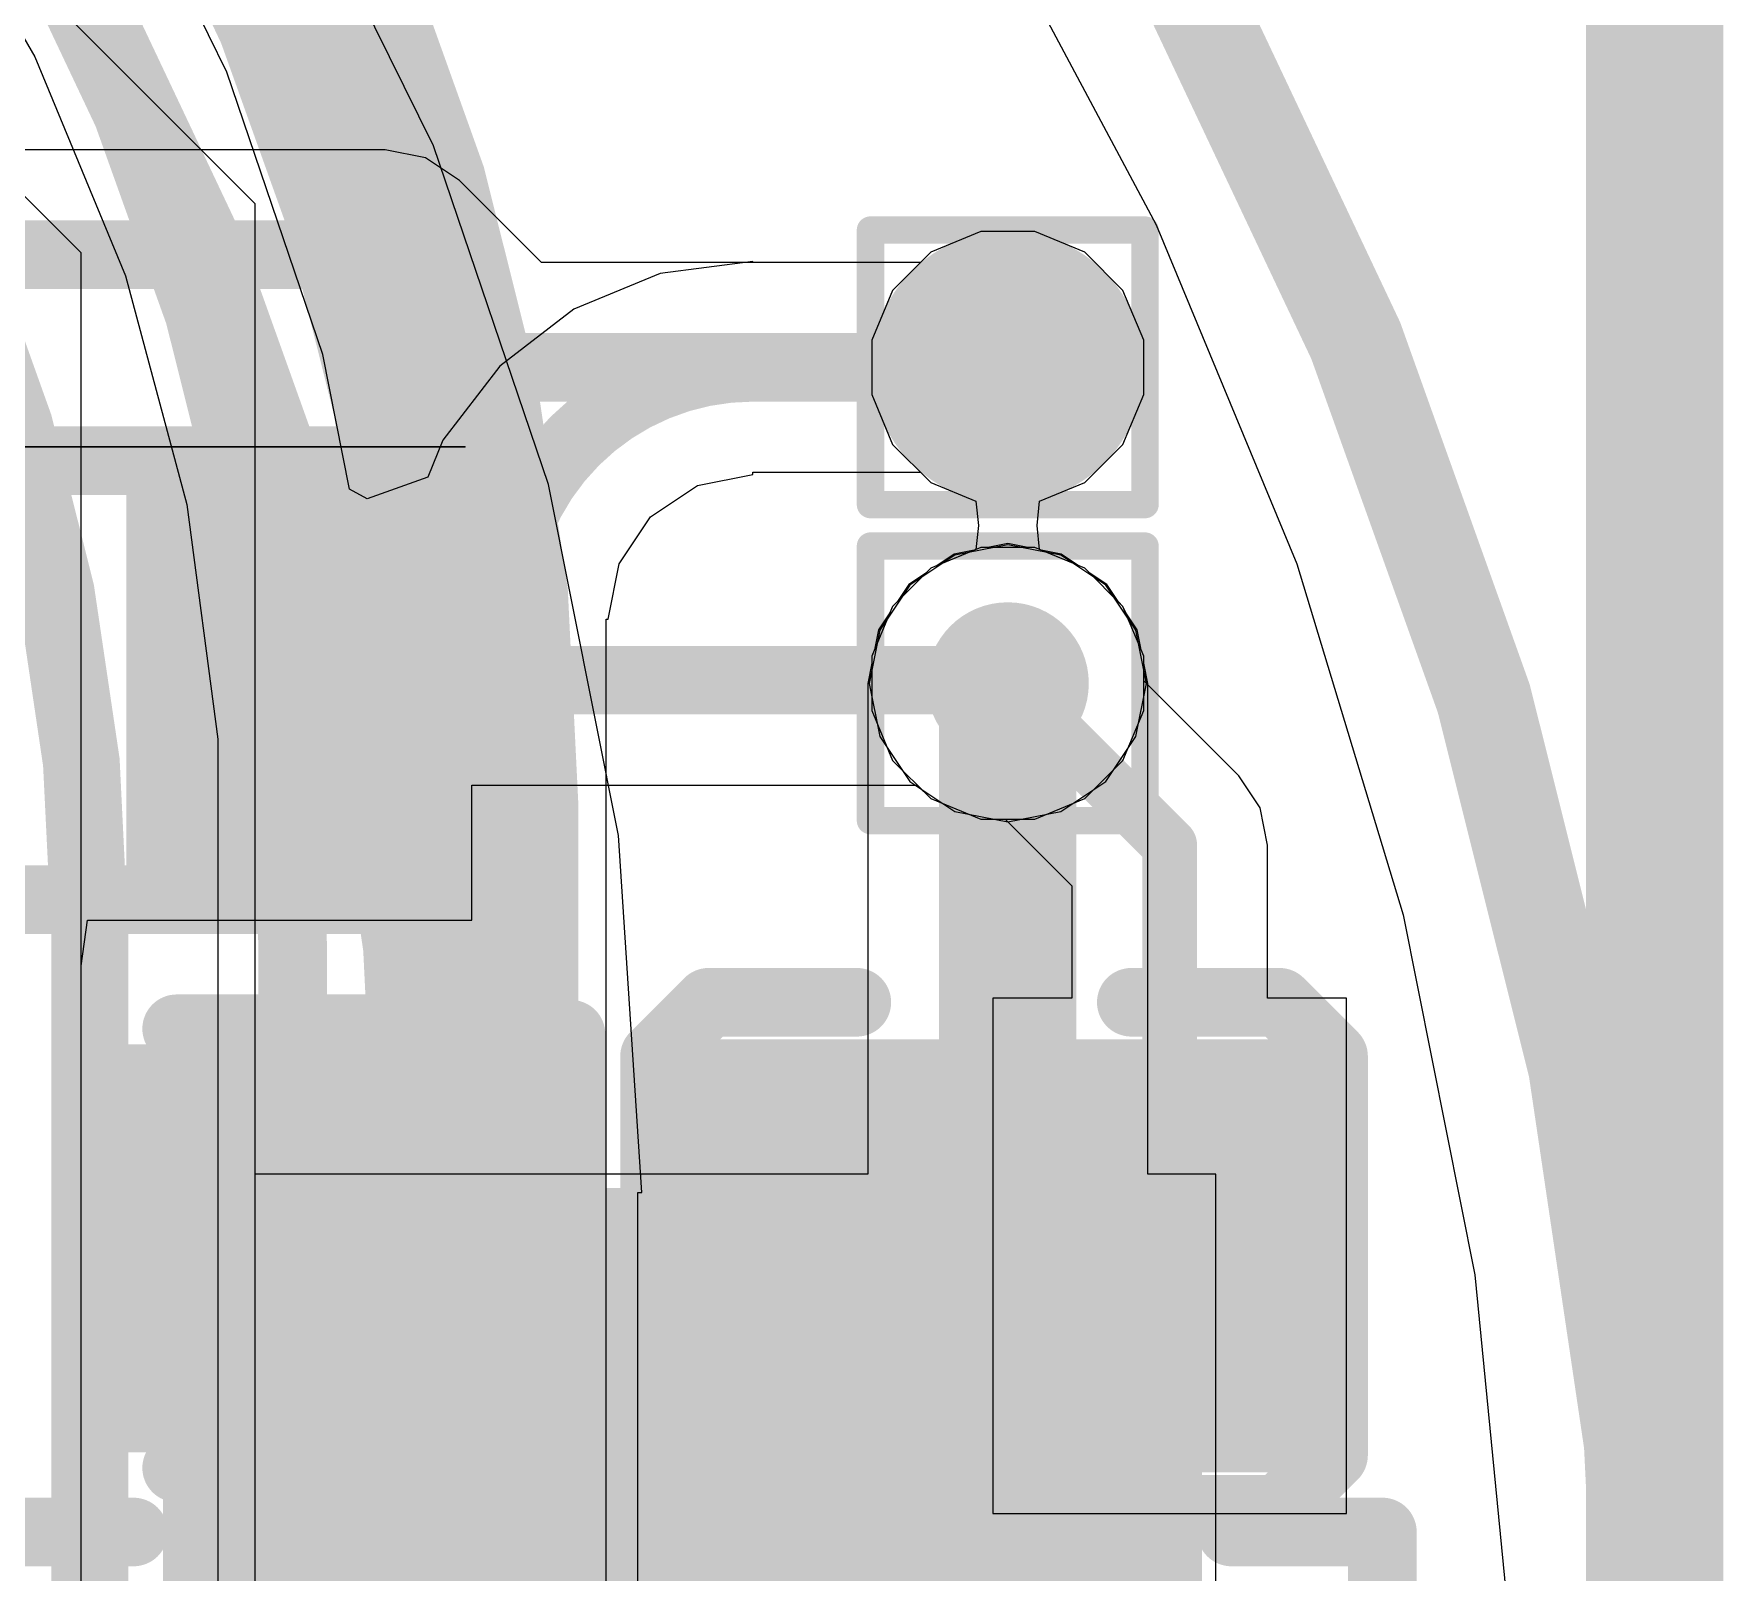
# Model space of a CAD drawing. Header units: inches. Extents: x -6 to 284, y -12 to 154.
# Drawn here: x 79.728 to 82.855, y 13.653 to 16.501 of the extents above; entities that cross this region are included whole.
import ezdxf

# ---------------------------------------------------------------- set-up
doc = ezdxf.new("R2010")
doc.units = ezdxf.units.IN
for name, color, linetype in [('Board Outline', 216, 'Continuous'), ('Bottom Layer', 5, 'Continuous'), ('Bottom Overlay', 54, 'Continuous'), ('Bottom Paste', 16, 'Continuous'), ('Bottom Solder', 6, 'Continuous'), ('Dimensions', 6, 'Continuous'), ('Drill Drawing', 1, 'Continuous'), ('GND-1', 16, 'Continuous'), ('GND-2', 90, 'Continuous'), ('GND-3', 216, 'Continuous'), ('GND-4', 54, 'Continuous'), ('PWR-1', 156, 'Continuous'), ('PWR-2', 130, 'Continuous'), ('Signal L1', 76, 'Continuous'), ('Signal L2', 6, 'Continuous'), ('Top Layer', 1, 'Continuous'), ('Top Overlay', 2, 'Continuous'), ('Top Paste', 8, 'Continuous'), ('Top Solder', 216, 'Continuous'), ('Via Holes', 16, 'Continuous')]:
    doc.layers.add(name, color=color, linetype=linetype)

# ---------------------------------------------------------------- blocks, each defined once
blk = doc.blocks.new('C___0402_B_107')
at = {"layer": 'Bottom Layer'}
for points in [[(-0.24130254, 0.3175), (-0.24130254, -0.3175), (-0.6985025399999999, -0.3175), (-0.6985025399999999, 0.3175)], [(0.6985, 0.3175), (0.6985, -0.3175), (0.2413, -0.3175), (0.2412999999999999, 0.3175)]]:
    blk.add_hatch(color=5, dxfattribs=at).paths.add_polyline_path(points)
at = {"layer": 'Bottom Paste'}
for points in [[(-0.24130254, 0.3175), (-0.24130254, -0.3175), (-0.6985025399999999, -0.3175), (-0.6985025399999999, 0.3175)], [(0.6985, 0.3175), (0.6985, -0.3175), (0.2413, -0.3175), (0.2412999999999999, 0.3175)]]:
    blk.add_hatch(color=16, dxfattribs=at).paths.add_polyline_path(points)
at = {"layer": 'Bottom Solder'}
for points in [[(-0.18130266, 0.37749988), (-0.1813026599999999, -0.37749988), (-0.75850242, -0.37749988), (-0.75850242, 0.37749988)], [(0.7584998799999999, 0.37749988), (0.7584998799999999, -0.37749988), (0.18130012, -0.37749988), (0.18130012, 0.37749988)]]:
    blk.add_hatch(color=6, dxfattribs=at).paths.add_polyline_path(points)
at = {"layer": 'Bottom Overlay'}
for points in [[(-0.27940254, 0.40640254, 0.127, 0.127, 0), (-0.7874, 0.4064, 0.127, 0.127, 0)], [(-0.7874, 0.4064, 0.127, 0.127, 0), (-0.7874, -0.4064, 0.127, 0.127, 0)], [(0.7874, 0.4064, 0.127, 0.127, 0), (0.2794, 0.4064, 0.127, 0.127, 0)], [(0.7874, 0.4064, 0.127, 0.127, 0), (0.7874, -0.4064, 0.127, 0.127, 0)], [(-0.27940254, -0.40640254, 0.127, 0.127, 0), (-0.7874, -0.4064, 0.127, 0.127, 0)], [(0.7874, -0.4064, 0.127, 0.127, 0), (0.2794, -0.4064, 0.127, 0.127, 0)]]:
    blk.add_lwpolyline(points, format="xyseb", dxfattribs=at)
for points in [[(-0.8191499999999999, 0.4064, 0.0635, 0.0635, 1), (-0.7556499999999999, 0.4064, 0.0635, 0.0635, 1)], [(-0.8191499999999999, 0.4064, 0.0635, 0.0635, 1), (-0.7556499999999999, 0.4064, 0.0635, 0.0635, 1)], [(-0.31115254, 0.40640254, 0.0635, 0.0635, 1), (-0.24765254, 0.40640254, 0.0635, 0.0635, 1)], [(0.24765, 0.4064, 0.0635, 0.0635, 1), (0.31115, 0.4064, 0.0635, 0.0635, 1)], [(0.7556499999999999, 0.4064, 0.0635, 0.0635, 1), (0.8191499999999999, 0.4064, 0.0635, 0.0635, 1)], [(0.7556499999999999, 0.4064, 0.0635, 0.0635, 1), (0.8191499999999999, 0.4064, 0.0635, 0.0635, 1)], [(-0.8191499999999999, -0.4064, 0.0635, 0.0635, 1), (-0.7556499999999999, -0.4064, 0.0635, 0.0635, 1)], [(-0.8191499999999999, -0.4064, 0.0635, 0.0635, 1), (-0.7556499999999999, -0.4064, 0.0635, 0.0635, 1)], [(-0.31115254, -0.40640254, 0.0635, 0.0635, 1), (-0.24765254, -0.40640254, 0.0635, 0.0635, 1)], [(0.24765, -0.4064, 0.0635, 0.0635, 1), (0.31115, -0.4064, 0.0635, 0.0635, 1)], [(0.7556499999999999, -0.4064, 0.0635, 0.0635, 1), (0.8191499999999999, -0.4064, 0.0635, 0.0635, 1)], [(0.7556499999999999, -0.4064, 0.0635, 0.0635, 1), (0.8191499999999999, -0.4064, 0.0635, 0.0635, 1)]]:
    blk.add_lwpolyline(points, format="xyseb", close=True, dxfattribs=at)
blk = doc.blocks.new('B3U_1000P_134')
at = {"layer": 'Top Layer'}
blk.add_hatch(color=1, dxfattribs=at).paths.add_polyline_path([(-2.10999959, 0.85999955), (-1.28999869, 0.85999955), (-1.28999869, -0.85999955), (-2.10999959, -0.85999955)])
at = {"layer": 'Top Paste'}
blk.add_hatch(color=8, dxfattribs=at).paths.add_polyline_path([(-2.10999959, 0.85999955), (-1.28999869, 0.85999955), (-1.28999869, -0.85999955), (-2.10999959, -0.85999955)])
at = {"layer": 'Top Solder'}
blk.add_hatch(color=216, dxfattribs=at).paths.add_polyline_path([(-2.21159959, 0.96159955), (-1.18839869, 0.96159955), (-1.18839869, -0.96159955), (-2.21159959, -0.96159955)])
at = {"layer": 'Top Overlay'}
for points in [[(-1.5748, 1.29539746, 0.127, 0.127, 0), (1.5748, 1.2954, 0.127, 0.127, 0)], [(-1.5748, 1.016, 0.127, 0.127, 0), (-1.5748, 1.29539746, 0.127, 0.127, 0)], [(-1.5748, -1.29539746, 0.127, 0.127, 0), (-1.5748, -1.016, 0.127, 0.127, 0)]]:
    blk.add_lwpolyline(points, format="xyseb", dxfattribs=at)
for points in [[(-1.60655, 1.29539746, 0.0635, 0.0635, 1), (-1.54305, 1.29539746, 0.0635, 0.0635, 1)], [(-1.60655, 1.29539746, 0.0635, 0.0635, 1), (-1.54305, 1.29539746, 0.0635, 0.0635, 1)], [(-1.60655, 1.016, 0.0635, 0.0635, 1), (-1.54305, 1.016, 0.0635, 0.0635, 1)], [(-1.60655, -1.016, 0.0635, 0.0635, 1), (-1.54305, -1.016, 0.0635, 0.0635, 1)]]:
    blk.add_lwpolyline(points, format="xyseb", close=True, dxfattribs=at)
blk = doc.blocks.new('R___0402_B_202')
at = {"layer": 'Bottom Layer'}
for points in [[(-0.2412999999999999, 0.3174999999999999), (-0.2413000000000001, -0.3175), (-0.6985, -0.3174999999999999), (-0.6985, 0.3175)], [(0.6985, 0.3174999999999999), (0.6985, -0.3175), (0.2412999999999999, -0.3174999999999999), (0.2413000000000001, 0.3175)]]:
    blk.add_hatch(color=5, dxfattribs=at).paths.add_polyline_path(points)
at = {"layer": 'Bottom Paste'}
for points in [[(-0.2412999999999999, 0.3174999999999999), (-0.2413000000000001, -0.3175), (-0.6985, -0.3174999999999999), (-0.6985, 0.3175)], [(0.6985, 0.3174999999999999), (0.6985, -0.3175), (0.2412999999999999, -0.3174999999999999), (0.2413000000000001, 0.3175)]]:
    blk.add_hatch(color=16, dxfattribs=at).paths.add_polyline_path(points)
at = {"layer": 'Bottom Solder'}
for points in [[(-0.1862988399999999, 0.3725011599999999), (-0.18629884, -0.3725011600000001), (-0.75350116, -0.3725011599999999), (-0.75350116, 0.3725011600000001)], [(0.75350116, 0.3725011599999999), (0.75350116, -0.3725011600000001), (0.1862988399999999, -0.3725011599999999), (0.18629884, 0.3725011600000001)]]:
    blk.add_hatch(color=6, dxfattribs=at).paths.add_polyline_path(points)
at = {"layer": 'Bottom Overlay'}
for points in [[(-0.78740254, -0.40640254, 0.127, 0.127, 0), (-0.7874, 0.4064, 0.127, 0.127, 0)], [(-0.7874, 0.4064, 0.127, 0.127, 0), (0.7874, 0.4064, 0.127, 0.127, 0)], [(0.7874, -0.40639492, 0.127, 0.127, 0), (0.7874, 0.4064, 0.127, 0.127, 0)], [(-0.8128, 0.4318, 0.0032258, 0.0032258, 0), (0.8128, 0.4318, 0.0032258, 0.0032258, 0)], [(-0.78740254, -0.40640254, 0.127, 0.127, 0), (0.7874, -0.40639492, 0.127, 0.127, 0)]]:
    blk.add_lwpolyline(points, format="xyseb", dxfattribs=at)
for points in [[(-0.8191499999999999, 0.4064, 0.0635, 0.0635, 1), (-0.7556499999999999, 0.4064, 0.0635, 0.0635, 1)], [(-0.8191499999999999, 0.4064, 0.0635, 0.0635, 1), (-0.7556499999999999, 0.4064, 0.0635, 0.0635, 1)], [(0.7556499999999999, 0.4064, 0.0635, 0.0635, 1), (0.8191499999999999, 0.4064, 0.0635, 0.0635, 1)], [(0.7556499999999999, 0.4064, 0.0635, 0.0635, 1), (0.8191499999999999, 0.4064, 0.0635, 0.0635, 1)], [(-0.81360518, 0.4318, 0.0016129, 0.0016129, 1), (-0.8119948199999999, 0.4318, 0.0016129, 0.0016129, 1)], [(0.8119948199999999, 0.4318, 0.0016129, 0.0016129, 1), (0.81360518, 0.4318, 0.0016129, 0.0016129, 1)], [(-0.8191525399999998, -0.40640254, 0.0635, 0.0635, 1), (-0.75565254, -0.40640254, 0.0635, 0.0635, 1)], [(-0.8191525399999998, -0.40640254, 0.0635, 0.0635, 1), (-0.75565254, -0.40640254, 0.0635, 0.0635, 1)], [(0.7556499999999999, -0.40639492, 0.0635, 0.0635, 1), (0.8191499999999999, -0.40639492, 0.0635, 0.0635, 1)], [(0.7556499999999999, -0.40639492, 0.0635, 0.0635, 1), (0.8191499999999999, -0.40639492, 0.0635, 0.0635, 1)]]:
    blk.add_lwpolyline(points, format="xyseb", close=True, dxfattribs=at)
blk = doc.blocks.new('DFN1006_2L__B__D____________B_260')
at = {"layer": 'Bottom Layer'}
for points in [[(-0.5249951399999999, 0.3499993), (-0.12499594, 0.3499993), (-0.12499594, -0.3499993), (-0.5249951399999999, -0.3499993)], [(0.1249934, 0.3499993), (0.5249925999999999, 0.3499993), (0.5249925999999999, -0.3499993), (0.1249934, -0.3499993)]]:
    blk.add_hatch(color=5, dxfattribs=at).paths.add_polyline_path(points)
at = {"layer": 'Bottom Paste'}
for points in [[(-0.5249951399999999, 0.3499993), (-0.12499594, 0.3499993), (-0.12499594, -0.3499993), (-0.5249951399999999, -0.3499993)], [(0.1249934, 0.3499993), (0.5249925999999999, 0.3499993), (0.5249925999999999, -0.3499993), (0.1249934, -0.3499993)]]:
    blk.add_hatch(color=16, dxfattribs=at).paths.add_polyline_path(points)
at = {"layer": 'Bottom Solder'}
for points in [[(-0.57579514, 0.4007992999999999), (-0.07419593999999999, 0.4007992999999999), (-0.07419593999999999, -0.4007992999999999), (-0.57579514, -0.4007992999999999)], [(0.07419339999999999, 0.4007992999999999), (0.5757926, 0.4007992999999999), (0.5757926, -0.4007992999999999), (0.07419339999999999, -0.4007992999999999)]]:
    blk.add_hatch(color=6, dxfattribs=at).paths.add_polyline_path(points)
at = {"layer": 'Bottom Overlay'}
for points in [[(-0.6283451999999999, 0.3691382, 0.127, 0.127, 0), (-0.52831746, 0.4691634, 0.127, 0.127, 0)], [(-0.52831746, 0.4691634, 0.127, 0.127, 0), (-0.25399746, 0.4691634, 0.127, 0.127, 0)], [(0.25399746, 0.4691634, 0.127, 0.127, 0), (0.5283225399999999, 0.4691634, 0.127, 0.127, 0)], [(0.5283225399999999, 0.4691634, 0.127, 0.127, 0), (0.6283477399999999, 0.3691382, 0.127, 0.127, 0)], [(-0.78295246, -0.35003486, 0.127, 0.127, 0), (-0.78295246, 0.4099813999999999, 0.127, 0.127, 0)], [(-0.6283502799999999, -0.3691382, 0.127, 0.127, 0), (-0.6283451999999999, 0.3691382, 0.127, 0.127, 0)], [(0.6283426599999999, -0.3691382, 0.127, 0.127, 0), (0.6283477399999999, 0.3691382, 0.127, 0.127, 0)], [(-0.6283502799999999, -0.3691382, 0.127, 0.127, 0), (-0.5283225399999999, -0.46916086, 0.127, 0.127, 0)], [(0.5283225399999999, -0.4691634, 0.127, 0.127, 0), (0.6283426599999999, -0.3691382, 0.127, 0.127, 0)], [(-0.5283225399999999, -0.46916086, 0.127, 0.127, 0), (-0.49835054, -0.46916086, 0.127, 0.127, 0)], [(-0.49835054, -0.46916086, 0.127, 0.127, 0), (-0.25399746, -0.4691634, 0.127, 0.127, 0)], [(0.25399746, -0.46916086, 0.127, 0.127, 0), (0.49835054, -0.4691634, 0.127, 0.127, 0)], [(0.49835054, -0.4691634, 0.127, 0.127, 0), (0.5283225399999999, -0.4691634, 0.127, 0.127, 0)]]:
    blk.add_lwpolyline(points, format="xyseb", dxfattribs=at)
for points in [[(-0.56006746, 0.4691634, 0.0635, 0.0635, 1), (-0.49656746, 0.4691634, 0.0635, 0.0635, 1)], [(-0.56006746, 0.4691634, 0.0635, 0.0635, 1), (-0.49656746, 0.4691634, 0.0635, 0.0635, 1)], [(-0.28574746, 0.4691634, 0.0635, 0.0635, 1), (-0.22224746, 0.4691634, 0.0635, 0.0635, 1)], [(0.22224746, 0.4691634, 0.0635, 0.0635, 1), (0.28574746, 0.4691634, 0.0635, 0.0635, 1)], [(0.49657254, 0.4691634, 0.0635, 0.0635, 1), (0.56007254, 0.4691634, 0.0635, 0.0635, 1)], [(0.49657254, 0.4691634, 0.0635, 0.0635, 1), (0.56007254, 0.4691634, 0.0635, 0.0635, 1)], [(-0.81470246, 0.4099813999999999, 0.0635, 0.0635, 1), (-0.75120246, 0.4099813999999999, 0.0635, 0.0635, 1)], [(-0.6600952, 0.3691382, 0.0635, 0.0635, 1), (-0.5965951999999999, 0.3691382, 0.0635, 0.0635, 1)], [(-0.6600952, 0.3691382, 0.0635, 0.0635, 1), (-0.5965951999999999, 0.3691382, 0.0635, 0.0635, 1)], [(0.59659774, 0.3691382, 0.0635, 0.0635, 1), (0.66009774, 0.3691382, 0.0635, 0.0635, 1)], [(0.59659774, 0.3691382, 0.0635, 0.0635, 1), (0.66009774, 0.3691382, 0.0635, 0.0635, 1)], [(-0.81470246, -0.35003486, 0.0635, 0.0635, 1), (-0.75120246, -0.35003486, 0.0635, 0.0635, 1)], [(-0.66010028, -0.3691382, 0.0635, 0.0635, 1), (-0.59660028, -0.3691382, 0.0635, 0.0635, 1)], [(-0.66010028, -0.3691382, 0.0635, 0.0635, 1), (-0.59660028, -0.3691382, 0.0635, 0.0635, 1)], [(0.59659266, -0.3691382, 0.0635, 0.0635, 1), (0.66009266, -0.3691382, 0.0635, 0.0635, 1)], [(0.59659266, -0.3691382, 0.0635, 0.0635, 1), (0.66009266, -0.3691382, 0.0635, 0.0635, 1)], [(-0.56007254, -0.46916086, 0.0635, 0.0635, 1), (-0.49657254, -0.46916086, 0.0635, 0.0635, 1)], [(-0.56007254, -0.46916086, 0.0635, 0.0635, 1), (-0.49657254, -0.46916086, 0.0635, 0.0635, 1)], [(-0.53010054, -0.46916086, 0.0635, 0.0635, 1), (-0.46660054, -0.46916086, 0.0635, 0.0635, 1)], [(-0.53010054, -0.46916086, 0.0635, 0.0635, 1), (-0.46660054, -0.46916086, 0.0635, 0.0635, 1)], [(-0.28574746, -0.4691634, 0.0635, 0.0635, 1), (-0.22224746, -0.4691634, 0.0635, 0.0635, 1)], [(0.22224746, -0.46916086, 0.0635, 0.0635, 1), (0.28574746, -0.46916086, 0.0635, 0.0635, 1)], [(0.46660054, -0.4691634, 0.0635, 0.0635, 1), (0.53010054, -0.4691634, 0.0635, 0.0635, 1)], [(0.46660054, -0.4691634, 0.0635, 0.0635, 1), (0.53010054, -0.4691634, 0.0635, 0.0635, 1)], [(0.49657254, -0.4691634, 0.0635, 0.0635, 1), (0.56007254, -0.4691634, 0.0635, 0.0635, 1)], [(0.49657254, -0.4691634, 0.0635, 0.0635, 1), (0.56007254, -0.4691634, 0.0635, 0.0635, 1)]]:
    blk.add_lwpolyline(points, format="xyseb", close=True, dxfattribs=at)

msp = doc.modelspace()

# ---------------------------------------------------------------- hatches: boundary and pattern name
at = {"layer": 'Bottom Layer'}
h = msp.add_hatch(color=5, dxfattribs=at)
edge = h.paths.add_edge_path()
edge.add_arc((81.53070054, 15.88319404), 0.1499997, 0, 360)
h = msp.add_hatch(color=5, dxfattribs=at)
edge = h.paths.add_edge_path()
edge.add_arc((81.53070054, 15.2983311), 0.1499997, 0, 360)
at = {"layer": 'Bottom Solder'}
h = msp.add_hatch(color=6, dxfattribs=at)
edge = h.paths.add_edge_path()
edge.add_arc((81.53070054, 15.88319404), 0.2515997, 0, 360)
at = {"layer": 'GND-1'}
h = msp.add_hatch(color=16, dxfattribs=at)
edge = h.paths.add_edge_path()
edge.add_arc((81.53070054, 15.2983311), 0.1499997, 0, 360)
at = {"layer": 'GND-2'}
h = msp.add_hatch(color=90, dxfattribs=at)
edge = h.paths.add_edge_path()
edge.add_arc((81.53070054, 15.2983311), 0.1499997, 0, 360)
at = {"layer": 'GND-3'}
h = msp.add_hatch(color=216, dxfattribs=at)
edge = h.paths.add_edge_path()
edge.add_arc((81.53070054, 15.2983311), 0.1499997, 0, 360)
at = {"layer": 'GND-4'}
h = msp.add_hatch(color=54, dxfattribs=at)
edge = h.paths.add_edge_path()
edge.add_arc((81.53070054, 15.88319404), 0.1499997, 0, 360)
h = msp.add_hatch(color=54, dxfattribs=at)
edge = h.paths.add_edge_path()
edge.add_arc((81.53070054, 15.2983311), 0.1499997, 0, 360)
at = {"layer": 'PWR-1'}
h = msp.add_hatch(color=156, dxfattribs=at)
edge = h.paths.add_edge_path()
edge.add_arc((81.53070054, 15.2983311), 0.1499997, 0, 360)
at = {"layer": 'PWR-2'}
h = msp.add_hatch(color=130, dxfattribs=at)
edge = h.paths.add_edge_path()
edge.add_arc((81.53070054, 15.2983311), 0.1499997, 0, 360)
at = {"layer": 'Signal L1'}
h = msp.add_hatch(color=76, dxfattribs=at)
edge = h.paths.add_edge_path()
edge.add_arc((81.53070054, 15.2983311), 0.1499997, 0, 360)
at = {"layer": 'Signal L2'}
h = msp.add_hatch(color=6, dxfattribs=at)
edge = h.paths.add_edge_path()
edge.add_arc((81.53070054, 15.88319404), 0.1499997, 0, 360)
h = msp.add_hatch(color=6, dxfattribs=at)
edge = h.paths.add_edge_path()
edge.add_arc((81.53070054, 15.2983311), 0.1499997, 0, 360)
at = {"layer": 'Top Layer'}
h = msp.add_hatch(color=1, dxfattribs=at)
edge = h.paths.add_edge_path()
edge.add_arc((81.53070054, 15.2983311), 0.1499997, 0, 360)
at = {"layer": 'Via Holes'}
h = msp.add_hatch(color=7, dxfattribs=at)
edge = h.paths.add_edge_path()
edge.add_arc((81.53070054, 15.88319404), 0.07499858, 0, 360)
h = msp.add_hatch(color=7, dxfattribs=at)
edge = h.paths.add_edge_path()
edge.add_arc((81.53070054, 15.2983311), 0.07499858, 0, 360)

# ---------------------------------------------------------------- linework, layer by layer
at = {"layer": 'Board Outline'}
msp.add_lwpolyline([(75.55088776, 20.35987292, 0.1778, 0.1778, -0.4142135158828696), (82.72026128, 13.18848264, 0.1778, 0.1778, 0)], format="xyseb", dxfattribs=at)
at = {"layer": 'Bottom Layer'}
for p, q in [((79.81581446, 16.09494622), (78.05616088, 17.8545998)), ((81.48564348, 16.74612348), (81.80567839999999, 16.1471864)), ((80.3787318, 16.28584754), (79.62491314, 16.28584754)), ((80.45306235999999, 16.2710622), (80.3787318, 16.28584754)), ((80.51607468, 16.22895916), (80.45306235999999, 16.2710622)), ((80.66760854, 16.0774253), (80.51607468, 16.22895916)), ((81.48065491999999, 16.13479374), (81.38818113999999, 16.09649054)), ((81.58074615999999, 16.13479374), (81.48065491999999, 16.13479374)), ((81.67321994, 16.09649054), (81.58074615999999, 16.13479374)), ((81.80567839999999, 16.1471864), (82.06545689999999, 15.51977592)), ((79.81581446, -0.5073269), (79.81581446, 16.09494622)), ((81.3691159, 16.0774253), (80.66760854, 16.0774253)), ((81.38818113999999, 16.09649054), (81.3691159, 16.0774253)), ((81.74399704, 16.02571344), (81.67321994, 16.09649054)), ((81.78230024, 15.93323966), (81.74399704, 16.02571344)), ((81.78230024, 15.83314842), (81.78230024, 15.93323966)), ((81.74399704, 15.74067464), (81.78230024, 15.83314842)), ((81.67321994, 15.66989754), (81.74399704, 15.74067464)), ((81.58948376, 15.63521384), (81.67321994, 15.66989754)), ((81.58492953999999, 15.59076384), (81.58948376, 15.63521384)), ((81.58948376, 15.5463113), (81.58492953999999, 15.59076384)), ((81.67321994, 15.5116276), (81.58948376, 15.5463113)), ((81.74399704, 15.4408505), (81.67321994, 15.5116276)), ((82.06545689999999, 15.51977592), (82.26248724, 14.86991438)), ((81.78230024, 15.34837672), (81.74399704, 15.4408505)), ((81.78230024, 15.30310376), (81.78230024, 15.34837672)), ((81.95854829999999, 15.1268557), (81.78230024, 15.30310376)), ((80.53864766, 14.85971374), (80.53864766, 15.10998248)), ((80.53864766, 15.10998248), (81.36323326, 15.10998248)), ((81.36323326, 15.10998248), (81.38818113999999, 15.0850346)), ((81.99784464, 15.068042), (81.95854829999999, 15.1268557)), ((81.38818113999999, 15.0850346), (81.48065491999999, 15.0467314)), ((81.48065491999999, 15.0467314), (81.52592788, 15.0467314)), ((81.52592788, 15.0467314), (81.64907978, 14.9235795)), ((82.01164446, 14.99866952), (81.99784464, 15.068042)), ((82.01164446, 14.71582528), (82.01164446, 14.99866952)), ((81.64907978, 14.9235795), (81.64907978, 14.71582528)), ((79.81581446, 14.77563212), (79.82745019999999, 14.85971374)), ((79.82745019999999, 14.85971374), (80.53864766, 14.85971374)), ((82.26248724, 14.86991438), (82.39487966, 14.2038451)), ((79.81581446, 13.46366878), (79.81581446, 14.77563212)), ((81.64907978, 14.71582528), (81.50336252, 14.71582528)), ((81.50336252, 14.71582528), (81.50336252, 13.76182668)), ((82.15736172, 14.71582528), (82.01164446, 14.71582528)), ((82.15736172, 13.76182668), (82.15736172, 14.71582528)), ((82.39487966, 14.2038451), (82.4613413, 13.52806794)), ((81.50336252, 13.76182668), (82.15736172, 13.76182668))]:
    msp.add_line(p, q, dxfattribs=at)
for points in [[(79.48200512, 16.09161628, 0.127, 0.127, 0), (80.3787318, 16.09161628, 0.127, 0.127, 0)], [(80.3787318, 16.09161628, 0.127, 0.127, 0), (80.58715404, 15.88319404, 0.127, 0.127, 0)], [(80.58715404, 15.88319404, 0.127, 0.127, 0), (81.53070054, 15.88319404, 0.127, 0.127, 0)], [(80.25924766, 15.30421374, 0.127, 0.127, 0), (81.5248179, 15.30421374, 0.127, 0.127, 0)], [(81.5248179, 15.30421374, 0.127, 0.127, 0), (81.53070054, 15.2983311, 0.127, 0.127, 0)], [(81.53070054, 15.2983311, 0.1016, 0.1016, 0), (81.83036212, 14.99866952, 0.1016, 0.1016, 0)], [(81.83036212, 14.23882598, 0.1016, 0.1016, 0), (81.83036212, 14.99866952, 0.1016, 0.1016, 0)], [(80.18304765999999, 14.25259278, 0.1016, 0.1016, 0), (81.16660678, 14.25259278, 0.1016, 0.1016, 0)], [(81.16644422, 14.22489662, 0.1016, 0.1016, 0), (81.18037358, 14.23882598, 0.1016, 0.1016, 0)], [(81.16660678, 14.25259278, 0.1016, 0.1016, 0), (81.18037358, 14.23882598, 0.1016, 0.1016, 0)], [(81.16644422, 13.06124388, 0.1016, 0.1016, 0), (81.16644422, 14.22489662, 0.1016, 0.1016, 0)]]:
    msp.add_lwpolyline(points, format="xyseb", dxfattribs=at)
for points in [[(80.3469818, 16.09161628, 0.0635, 0.0635, 1), (80.4104818, 16.09161628, 0.0635, 0.0635, 1)], [(80.3469818, 16.09161628, 0.0635, 0.0635, 1), (80.4104818, 16.09161628, 0.0635, 0.0635, 1)], [(80.55540404, 15.88319404, 0.0635, 0.0635, 1), (80.61890403999999, 15.88319404, 0.0635, 0.0635, 1)], [(80.55540404, 15.88319404, 0.0635, 0.0635, 1), (80.61890403999999, 15.88319404, 0.0635, 0.0635, 1)], [(81.49895054, 15.88319404, 0.0635, 0.0635, 1), (81.56245054, 15.88319404, 0.0635, 0.0635, 1)], [(80.22749766, 15.30421374, 0.0635, 0.0635, 1), (80.29099766, 15.30421374, 0.0635, 0.0635, 1)], [(81.49306789999999, 15.30421374, 0.0635, 0.0635, 1), (81.55656789999999, 15.30421374, 0.0635, 0.0635, 1)], [(81.49306789999999, 15.30421374, 0.0635, 0.0635, 1), (81.55656789999999, 15.30421374, 0.0635, 0.0635, 1)], [(81.49895054, 15.2983311, 0.0635, 0.0635, 1), (81.56245054, 15.2983311, 0.0635, 0.0635, 1)], [(81.50530054, 15.2983311, 0.0508, 0.0508, 1), (81.55610054, 15.2983311, 0.0508, 0.0508, 1)], [(81.80496212, 14.99866952, 0.0508, 0.0508, 1), (81.85576212, 14.99866952, 0.0508, 0.0508, 1)], [(81.80496212, 14.99866952, 0.0508, 0.0508, 1), (81.85576212, 14.99866952, 0.0508, 0.0508, 1)], [(80.15764766, 14.25259278, 0.0508, 0.0508, 1), (80.20844766, 14.25259278, 0.0508, 0.0508, 1)], [(81.14120677999999, 14.25259278, 0.0508, 0.0508, 1), (81.19200678, 14.25259278, 0.0508, 0.0508, 1)], [(81.14120677999999, 14.25259278, 0.0508, 0.0508, 1), (81.19200678, 14.25259278, 0.0508, 0.0508, 1)], [(81.15497358, 14.23882598, 0.0508, 0.0508, 1), (81.20577358, 14.23882598, 0.0508, 0.0508, 1)], [(81.15497358, 14.23882598, 0.0508, 0.0508, 1), (81.20577358, 14.23882598, 0.0508, 0.0508, 1)], [(81.80496212, 14.23882598, 0.0508, 0.0508, 1), (81.85576212, 14.23882598, 0.0508, 0.0508, 1)], [(81.14104422, 14.22489662, 0.0508, 0.0508, 1), (81.19184422, 14.22489662, 0.0508, 0.0508, 1)], [(81.14104422, 14.22489662, 0.0508, 0.0508, 1), (81.19184422, 14.22489662, 0.0508, 0.0508, 1)]]:
    msp.add_lwpolyline(points, format="xyseb", close=True, dxfattribs=at)
at = {"layer": 'Dimensions'}
msp.add_lwpolyline([(82.7278508, 4.70728294, 0.254, 0.254, 0), (82.7278508, 27.72987342, 0.254, 0.254, 0)], format="xyseb", dxfattribs=at)
at = {"layer": 'Drill Drawing'}
for points in [[(81.27670054, 16.13719404, 0.0508, 0.0508, 0), (81.78470054, 16.13719404, 0.0508, 0.0508, 0)], [(81.27670054, 15.62919404, 0.0508, 0.0508, 0), (81.27670054, 16.13719404, 0.0508, 0.0508, 0)], [(81.78470054, 15.62919404, 0.0508, 0.0508, 0), (81.78470054, 16.13719404, 0.0508, 0.0508, 0)], [(81.27670054, 15.62919404, 0.0508, 0.0508, 0), (81.78470054, 15.62919404, 0.0508, 0.0508, 0)], [(81.27670054, 15.5523311, 0.0508, 0.0508, 0), (81.78470054, 15.5523311, 0.0508, 0.0508, 0)], [(81.27670054, 15.0443311, 0.0508, 0.0508, 0), (81.27670054, 15.5523311, 0.0508, 0.0508, 0)], [(81.78470054, 15.0443311, 0.0508, 0.0508, 0), (81.78470054, 15.5523311, 0.0508, 0.0508, 0)], [(81.27670054, 15.0443311, 0.0508, 0.0508, 0), (81.78470054, 15.0443311, 0.0508, 0.0508, 0)]]:
    msp.add_lwpolyline(points, format="xyseb", dxfattribs=at)
for points in [[(81.26400054, 16.13719404, 0.0254, 0.0254, 1), (81.28940054, 16.13719404, 0.0254, 0.0254, 1)], [(81.26400054, 16.13719404, 0.0254, 0.0254, 1), (81.28940054, 16.13719404, 0.0254, 0.0254, 1)], [(81.77200054, 16.13719404, 0.0254, 0.0254, 1), (81.79740053999998, 16.13719404, 0.0254, 0.0254, 1)], [(81.77200054, 16.13719404, 0.0254, 0.0254, 1), (81.79740053999998, 16.13719404, 0.0254, 0.0254, 1)], [(81.26400054, 15.62919404, 0.0254, 0.0254, 1), (81.28940054, 15.62919404, 0.0254, 0.0254, 1)], [(81.26400054, 15.62919404, 0.0254, 0.0254, 1), (81.28940054, 15.62919404, 0.0254, 0.0254, 1)], [(81.77200054, 15.62919404, 0.0254, 0.0254, 1), (81.79740053999998, 15.62919404, 0.0254, 0.0254, 1)], [(81.77200054, 15.62919404, 0.0254, 0.0254, 1), (81.79740053999998, 15.62919404, 0.0254, 0.0254, 1)], [(81.26400054, 15.5523311, 0.0254, 0.0254, 1), (81.28940054, 15.5523311, 0.0254, 0.0254, 1)], [(81.26400054, 15.5523311, 0.0254, 0.0254, 1), (81.28940054, 15.5523311, 0.0254, 0.0254, 1)], [(81.77200054, 15.5523311, 0.0254, 0.0254, 1), (81.79740053999998, 15.5523311, 0.0254, 0.0254, 1)], [(81.77200054, 15.5523311, 0.0254, 0.0254, 1), (81.79740053999998, 15.5523311, 0.0254, 0.0254, 1)], [(81.26400054, 15.0443311, 0.0254, 0.0254, 1), (81.28940054, 15.0443311, 0.0254, 0.0254, 1)], [(81.26400054, 15.0443311, 0.0254, 0.0254, 1), (81.28940054, 15.0443311, 0.0254, 0.0254, 1)], [(81.77200054, 15.0443311, 0.0254, 0.0254, 1), (81.79740053999998, 15.0443311, 0.0254, 0.0254, 1)], [(81.77200054, 15.0443311, 0.0254, 0.0254, 1), (81.79740053999998, 15.0443311, 0.0254, 0.0254, 1)]]:
    msp.add_lwpolyline(points, format="xyseb", close=True, dxfattribs=at)
at = {"layer": 'GND-1'}
for p, q in [((81.48564348, 16.74612348), (81.80567839999999, 16.1471864)), ((81.80567839999999, 16.1471864), (82.06545689999999, 15.51977592)), ((81.48065491999999, 15.5499308), (81.38818113999999, 15.5116276)), ((81.58074615999999, 15.5499308), (81.48065491999999, 15.5499308)), ((81.67321994, 15.5116276), (81.58074615999999, 15.5499308)), ((81.38818113999999, 15.5116276), (81.31740403999999, 15.4408505)), ((81.74399704, 15.4408505), (81.67321994, 15.5116276)), ((82.06545689999999, 15.51977592), (82.26248724, 14.86991438)), ((81.31740403999999, 15.4408505), (81.27910084, 15.34837672)), ((81.78230024, 15.34837672), (81.74399704, 15.4408505)), ((81.27910084, 15.34837672), (81.27910084, 15.24828548)), ((81.78230024, 15.24828548), (81.78230024, 15.34837672)), ((81.27910084, 15.24828548), (81.31740403999999, 15.1558117)), ((81.74399704, 15.1558117), (81.78230024, 15.24828548)), ((81.31740403999999, 15.1558117), (81.38818113999999, 15.0850346)), ((81.67321994, 15.0850346), (81.74399704, 15.1558117)), ((81.38818113999999, 15.0850346), (81.48065491999999, 15.0467314)), ((81.58074615999999, 15.0467314), (81.67321994, 15.0850346)), ((81.48065491999999, 15.0467314), (81.58074615999999, 15.0467314)), ((82.26248724, 14.86991438), (82.39487966, 14.2038451)), ((82.39487966, 14.2038451), (82.4613413, 13.52806794))]:
    msp.add_line(p, q, dxfattribs=at)
at = {"layer": 'GND-2'}
for p, q in [((81.48564348, 16.74612348), (81.80567839999999, 16.1471864)), ((81.80567839999999, 16.1471864), (82.06545689999999, 15.51977592)), ((81.48065491999999, 15.5499308), (81.38818113999999, 15.5116276)), ((81.58074615999999, 15.5499308), (81.48065491999999, 15.5499308)), ((81.67321994, 15.5116276), (81.58074615999999, 15.5499308)), ((81.38818113999999, 15.5116276), (81.31740403999999, 15.4408505)), ((81.74399704, 15.4408505), (81.67321994, 15.5116276)), ((82.06545689999999, 15.51977592), (82.26248724, 14.86991438)), ((81.31740403999999, 15.4408505), (81.27910084, 15.34837672)), ((81.78230024, 15.34837672), (81.74399704, 15.4408505)), ((81.27910084, 15.34837672), (81.27910084, 15.24828548)), ((81.78230024, 15.24828548), (81.78230024, 15.34837672)), ((81.27910084, 15.24828548), (81.31740403999999, 15.1558117)), ((81.74399704, 15.1558117), (81.78230024, 15.24828548)), ((81.31740403999999, 15.1558117), (81.38818113999999, 15.0850346)), ((81.67321994, 15.0850346), (81.74399704, 15.1558117)), ((81.38818113999999, 15.0850346), (81.48065491999999, 15.0467314)), ((81.58074615999999, 15.0467314), (81.67321994, 15.0850346)), ((81.48065491999999, 15.0467314), (81.58074615999999, 15.0467314)), ((82.26248724, 14.86991438), (82.39487966, 14.2038451)), ((82.39487966, 14.2038451), (82.4613413, 13.52806794))]:
    msp.add_line(p, q, dxfattribs=at)
at = {"layer": 'GND-3'}
for p, q in [((81.48564348, 16.74612348), (81.80567839999999, 16.1471864)), ((81.80567839999999, 16.1471864), (82.06545689999999, 15.51977592)), ((81.48065491999999, 15.5499308), (81.38818113999999, 15.5116276)), ((81.58074615999999, 15.5499308), (81.48065491999999, 15.5499308)), ((81.67321994, 15.5116276), (81.58074615999999, 15.5499308)), ((81.38818113999999, 15.5116276), (81.31740403999999, 15.4408505)), ((81.74399704, 15.4408505), (81.67321994, 15.5116276)), ((82.06545689999999, 15.51977592), (82.26248724, 14.86991438)), ((81.31740403999999, 15.4408505), (81.27910084, 15.34837672)), ((81.78230024, 15.34837672), (81.74399704, 15.4408505)), ((81.27910084, 15.34837672), (81.27910084, 15.24828548)), ((81.78230024, 15.24828548), (81.78230024, 15.34837672)), ((81.27910084, 15.24828548), (81.31740403999999, 15.1558117)), ((81.74399704, 15.1558117), (81.78230024, 15.24828548)), ((81.31740403999999, 15.1558117), (81.38818113999999, 15.0850346)), ((81.67321994, 15.0850346), (81.74399704, 15.1558117)), ((81.38818113999999, 15.0850346), (81.48065491999999, 15.0467314)), ((81.58074615999999, 15.0467314), (81.67321994, 15.0850346)), ((81.48065491999999, 15.0467314), (81.58074615999999, 15.0467314)), ((82.26248724, 14.86991438), (82.39487966, 14.2038451)), ((82.39487966, 14.2038451), (82.4613413, 13.52806794))]:
    msp.add_line(p, q, dxfattribs=at)
at = {"layer": 'GND-4'}
for p, q in [((81.48564348, 16.74612348), (81.80567839999999, 16.1471864)), ((81.48065491999999, 16.13479374), (81.38818113999999, 16.09649054)), ((81.58074615999999, 16.13479374), (81.48065491999999, 16.13479374)), ((81.67321994, 16.09649054), (81.58074615999999, 16.13479374)), ((81.80567839999999, 16.1471864), (82.06545689999999, 15.51977592)), ((81.38818113999999, 16.09649054), (81.31740403999999, 16.02571344)), ((81.74399704, 16.02571344), (81.67321994, 16.09649054)), ((81.31740403999999, 16.02571344), (81.27910084, 15.93323966)), ((81.78230024, 15.93323966), (81.74399704, 16.02571344)), ((81.27910084, 15.93323966), (81.27910084, 15.83314842)), ((81.78230024, 15.83314842), (81.78230024, 15.93323966)), ((81.27910084, 15.83314842), (81.31740403999999, 15.74067464)), ((81.74399704, 15.74067464), (81.78230024, 15.83314842)), ((81.31740403999999, 15.74067464), (81.38818113999999, 15.66989754)), ((81.67321994, 15.66989754), (81.74399704, 15.74067464)), ((81.38818113999999, 15.66989754), (81.47191732, 15.63521384)), ((81.58948376, 15.63521384), (81.67321994, 15.66989754)), ((81.47191732, 15.63521384), (81.47647153999999, 15.5907613)), ((81.58492953999999, 15.59076384), (81.58948376, 15.63521384)), ((81.47647153999999, 15.5907613), (81.47191732, 15.5463113)), ((81.58948376, 15.5463113), (81.58492953999999, 15.59076384)), ((81.47191732, 15.5463113), (81.38818113999999, 15.5116276)), ((81.67321994, 15.5116276), (81.58948376, 15.5463113)), ((81.38818113999999, 15.5116276), (81.31740403999999, 15.4408505)), ((81.74399704, 15.4408505), (81.67321994, 15.5116276)), ((82.06545689999999, 15.51977592), (82.26248724, 14.86991438)), ((81.31740403999999, 15.4408505), (81.27910084, 15.34837672)), ((81.78230024, 15.34837672), (81.74399704, 15.4408505)), ((81.27910084, 15.34837672), (81.27910084, 15.24828548)), ((81.78230024, 15.24828548), (81.78230024, 15.34837672)), ((81.27910084, 15.24828548), (81.31740403999999, 15.1558117)), ((81.74399704, 15.1558117), (81.78230024, 15.24828548)), ((81.31740403999999, 15.1558117), (81.38818113999999, 15.0850346)), ((81.67321994, 15.0850346), (81.74399704, 15.1558117)), ((81.38818113999999, 15.0850346), (81.48065491999999, 15.0467314)), ((81.58074615999999, 15.0467314), (81.67321994, 15.0850346)), ((81.48065491999999, 15.0467314), (81.58074615999999, 15.0467314)), ((82.26248724, 14.86991438), (82.39487966, 14.2038451)), ((82.39487966, 14.2038451), (82.4613413, 13.52806794))]:
    msp.add_line(p, q, dxfattribs=at)
at = {"layer": 'PWR-1'}
for p, q in [((79.51124306, 16.8371774), (79.73036124, 16.4576506)), ((79.73036124, 16.4576506), (79.89806727999999, 16.05277206)), ((79.89806727999999, 16.05277206), (80.01149098, 15.62946582)), ((80.01149098, 15.62946582), (80.06869431999999, 15.19497596)), ((80.06869431999999, 15.19497596), (80.06869178, 14.97585778)), ((80.06869178, 14.97585778), (80.06868924, 14.97585524)), ((80.06868924, 14.97585524), (80.06869685999999, 14.9758527)), ((80.06869685999999, 14.9758527), (80.0686994, 6.363705839999999))]:
    msp.add_line(p, q, dxfattribs=at)
for points in [[(76.67474886, 18.94567966, 0.3809999999999999, 0.3809999999999999, -0.4142135623730951), (80.54546502, 15.0749635, 0.3809999999999999, 0.3809999999999999, 0)], [(80.54546502, -3.270948499999999, 0.3809999999999999, 0.3809999999999999, 0), (80.54546502, 15.0749635, 0.3809999999999999, 0.3809999999999999, 0)]]:
    msp.add_lwpolyline(points, format="xyseb", dxfattribs=at)
msp.add_lwpolyline([(80.45021501999999, 15.0749635, 0.1905, 0.1905, 1), (80.64071502, 15.0749635, 0.1905, 0.1905, 1)], format="xyseb", close=True, dxfattribs=at)
msp.add_lwpolyline([(80.45021501999999, 15.0749635, 0.1905, 0.1905, 1), (80.64071502, 15.0749635, 0.1905, 0.1905, 1)], format="xyseb", close=True, dxfattribs=at)
at = {"layer": 'PWR-2'}
for p, q in [((81.48564348, 16.74612348), (81.80567839999999, 16.1471864)), ((81.80567839999999, 16.1471864), (82.06545689999999, 15.51977592)), ((81.53070054, 15.55486094), (81.43253207999999, 15.53533342)), ((81.628869, 15.53533342), (81.53070054, 15.55486094)), ((81.43253207999999, 15.53533342), (81.34930643999999, 15.4797252)), ((81.71209464, 15.4797252), (81.628869, 15.53533342)), ((82.06545689999999, 15.51977592), (82.26248724, 14.86991438)), ((81.34930643999999, 15.4797252), (81.29369822, 15.39649956)), ((81.76770286, 15.39649956), (81.71209464, 15.4797252)), ((81.29369822, 15.39649956), (81.2741707, 15.2983311)), ((81.78723038, 15.2983311), (81.76770286, 15.39649956)), ((81.2741707, 15.2983311), (81.29369822, 15.20016264)), ((81.76770286, 15.20016264), (81.78723038, 15.2983311)), ((81.29369822, 15.20016264), (81.34930643999999, 15.116937)), ((81.71209464, 15.116937), (81.76770286, 15.20016264)), ((81.34930643999999, 15.116937), (81.43253207999999, 15.06132878)), ((81.628869, 15.06132878), (81.71209464, 15.116937)), ((81.43253207999999, 15.06132878), (81.53070054, 15.04180126)), ((81.53070054, 15.04180126), (81.628869, 15.06132878)), ((82.26248724, 14.86991438), (82.39487966, 14.2038451)), ((82.39487966, 14.2038451), (82.4613413, 13.52806794))]:
    msp.add_line(p, q, dxfattribs=at)
at = {"layer": 'Signal L1'}
for p, q in [((80.46789342, 16.29326688), (80.17496792, 16.88726112)), ((81.48564348, 16.74612348), (81.80567839999999, 16.1471864)), ((80.68077844, 15.6661231), (80.46789342, 16.29326688)), ((81.80567839999999, 16.1471864), (82.06545689999999, 15.51977592)), ((80.8099857, 15.01655366), (80.68077844, 15.6661231)), ((81.48065491999999, 15.5499308), (81.38818113999999, 15.5116276)), ((81.58074615999999, 15.5499308), (81.48065491999999, 15.5499308)), ((81.67321994, 15.5116276), (81.58074615999999, 15.5499308)), ((81.38818113999999, 15.5116276), (81.31740403999999, 15.4408505)), ((81.74399704, 15.4408505), (81.67321994, 15.5116276)), ((82.06545689999999, 15.51977592), (82.26248724, 14.86991438)), ((81.31740403999999, 15.4408505), (81.27910084, 15.34837672)), ((81.78230024, 15.34837672), (81.74399704, 15.4408505)), ((81.27910084, 15.34837672), (81.27910084, 15.24828548)), ((81.78230024, 15.24828548), (81.78230024, 15.34837672)), ((81.27910084, 15.24828548), (81.31740403999999, 15.1558117)), ((81.74399704, 15.1558117), (81.78230024, 15.24828548)), ((81.31740403999999, 15.1558117), (81.38818113999999, 15.0850346)), ((81.67321994, 15.0850346), (81.74399704, 15.1558117)), ((81.38818113999999, 15.0850346), (81.48065491999999, 15.0467314)), ((81.58074615999999, 15.0467314), (81.67321994, 15.0850346)), ((81.48065491999999, 15.0467314), (81.58074615999999, 15.0467314)), ((80.85330286, 14.35567868), (80.8099857, 15.01655366)), ((82.26248724, 14.86991438), (82.39487966, 14.2038451)), ((80.84594448, 7.01736468), (80.84594448, 14.35567868)), ((80.84594448, 14.35567868), (80.85330286, 14.35567868)), ((82.39487966, 14.2038451), (82.4613413, 13.52806794))]:
    msp.add_line(p, q, dxfattribs=at)
for points in [[(75.79013798, 19.23020284, 0.1016, 0.1016, -0.4142135623730951), (80.66466213999999, 14.35567868, 0.1016, 0.1016, 0)], [(75.79013798, 18.97620284, 0.1016, 0.1016, -0.4142135623730951), (80.41066214, 14.35567868, 0.1016, 0.1016, 0)], [(78.88545564, 17.1228639, 0.14224, 0.14224, -0.1986670553250429), (79.83170978, 14.83535768, 0.14224, 0.14224, 0)], [(79.83170978, 4.50880734, 0.14224, 0.14224, 0), (79.83170978, 14.83535768, 0.14224, 0.14224, 0)], [(80.41066214, -0.7535392599999999, 0.1016, 0.1016, 0), (80.41066214, 14.35567868, 0.1016, 0.1016, 0)], [(80.66466213999999, -0.7535392599999999, 0.1016, 0.1016, 0), (80.66466213999999, 14.35567868, 0.1016, 0.1016, 0)]]:
    msp.add_lwpolyline(points, format="xyseb", dxfattribs=at)
for points in [[(79.79614978, 14.83535768, 0.07111999999999999, 0.07111999999999999, 1), (79.86726978, 14.83535768, 0.07111999999999999, 0.07111999999999999, 1)], [(79.79614978, 14.83535768, 0.07111999999999999, 0.07111999999999999, 1), (79.86726978, 14.83535768, 0.07111999999999999, 0.07111999999999999, 1)], [(80.38526214, 14.35567868, 0.0508, 0.0508, 1), (80.43606213999999, 14.35567868, 0.0508, 0.0508, 1)], [(80.38526214, 14.35567868, 0.0508, 0.0508, 1), (80.43606213999999, 14.35567868, 0.0508, 0.0508, 1)], [(80.63926214, 14.35567868, 0.0508, 0.0508, 1), (80.69006214, 14.35567868, 0.0508, 0.0508, 1)], [(80.63926214, 14.35567868, 0.0508, 0.0508, 1), (80.69006214, 14.35567868, 0.0508, 0.0508, 1)]]:
    msp.add_lwpolyline(points, format="xyseb", close=True, dxfattribs=at)
at = {"layer": 'Signal L2'}
for p, q in [((80.08568692, 16.42974108), (79.84160562, 16.92468802)), ((81.48564348, 16.74612348), (81.80567839999999, 16.1471864)), ((80.26307544, 15.90716656), (80.08568692, 16.42974108)), ((81.48065491999999, 16.13479374), (81.38818113999999, 16.09649054)), ((81.58074615999999, 16.13479374), (81.48065491999999, 16.13479374)), ((81.67321994, 16.09649054), (81.58074615999999, 16.13479374)), ((81.80567839999999, 16.1471864), (82.06545689999999, 15.51977592)), ((81.05892856, 16.07935824), (80.88754968, 16.05679542)), ((81.05892856, 16.0774253), (81.05892856, 16.07935824)), ((81.3691159, 16.0774253), (81.05892856, 16.0774253)), ((81.38818113999999, 16.09649054), (81.3691159, 16.0774253)), ((81.74399704, 16.02571344), (81.67321994, 16.09649054)), ((80.88754968, 16.05679542), (80.72784718, 15.9906462)), ((81.78230024, 15.93323966), (81.74399704, 16.02571344)), ((80.72784718, 15.9906462), (80.59071004, 15.88541654)), ((81.78230024, 15.83314842), (81.78230024, 15.93323966)), ((80.31273752, 15.65749726), (80.26307544, 15.90716656)), ((80.59071004, 15.88541654), (80.48548038, 15.74827686)), ((81.74399704, 15.74067464), (81.78230024, 15.83314842)), ((80.48548038, 15.74827686), (80.45717461999999, 15.6799407)), ((81.67321994, 15.66989754), (81.74399704, 15.74067464)), ((80.45717461999999, 15.6799407), (80.34497774, 15.63998142)), ((80.95639129999999, 15.66474642), (81.05892856, 15.68514262)), ((81.05892856, 15.68514262), (81.05892856, 15.68896278)), ((81.05892856, 15.68896278), (81.3691159, 15.68896278)), ((81.3691159, 15.68896278), (81.38818113999999, 15.66989754)), ((81.38818113999999, 15.66989754), (81.47191732, 15.63521384)), ((81.58948376, 15.63521384), (81.67321994, 15.66989754)), ((80.34497774, 15.63998142), (80.31273752, 15.65749726)), ((80.86946234, 15.60666424), (80.95639129999999, 15.66474642)), ((81.47191732, 15.63521384), (81.47647153999999, 15.5907613)), ((81.58492953999999, 15.59076384), (81.58948376, 15.63521384)), ((80.81138016, 15.51973528), (80.86946234, 15.60666424)), ((81.47647153999999, 15.5907613), (81.47191732, 15.5463113)), ((81.58948376, 15.5463113), (81.58492953999999, 15.59076384)), ((81.47191732, 15.5463113), (81.38818113999999, 15.5116276)), ((81.67321994, 15.5116276), (81.58948376, 15.5463113)), ((80.79098395999999, 15.41719802), (80.81138016, 15.51973528)), ((81.38818113999999, 15.5116276), (81.31740403999999, 15.4408505)), ((81.74399704, 15.4408505), (81.67321994, 15.5116276)), ((82.06545689999999, 15.51977592), (82.26248724, 14.86991438)), ((80.7871638, 6.94901328), (80.7871638, 15.41719802)), ((80.7871638, 15.41719802), (80.79098395999999, 15.41719802)), ((81.31740403999999, 15.4408505), (81.27910084, 15.34837672)), ((81.78230024, 15.34837672), (81.74399704, 15.4408505)), ((81.27910084, 15.34837672), (81.27910084, 15.24828548)), ((81.78230024, 15.24828548), (81.78230024, 15.34837672)), ((81.27910084, 15.24828548), (81.31740403999999, 15.1558117)), ((81.74399704, 15.1558117), (81.78230024, 15.24828548)), ((81.31740403999999, 15.1558117), (81.38818113999999, 15.0850346)), ((81.67321994, 15.0850346), (81.74399704, 15.1558117)), ((81.38818113999999, 15.0850346), (81.48065491999999, 15.0467314)), ((81.58074615999999, 15.0467314), (81.67321994, 15.0850346)), ((81.48065491999999, 15.0467314), (81.58074615999999, 15.0467314)), ((82.26248724, 14.86991438), (82.39487966, 14.2038451)), ((82.39487966, 14.2038451), (82.4613413, 13.52806794))]:
    msp.add_line(p, q, dxfattribs=at)
for points in [[(76.1879223, 18.83461054, 0.127, 0.127, -0.4142135623730951), (80.20729958, 14.81523326, 0.127, 0.127, 0)], [(80.59293253999999, 15.41719802, 0.127, 0.127, -0.4142135623730951), (81.05892856, 15.88319404, 0.127, 0.127, 0)], [(81.05892856, 15.88319404, 0.127, 0.127, 0), (81.53070054, 15.88319404, 0.127, 0.127, 0)], [(80.59293253999999, -0.6531432199999999, 0.127, 0.127, 0), (80.59293253999999, 15.41719802, 0.127, 0.127, 0)], [(80.20729958, 8.17183024, 0.127, 0.127, 0), (80.20729958, 14.81523326, 0.127, 0.127, 0)]]:
    msp.add_lwpolyline(points, format="xyseb", dxfattribs=at)
for points in [[(81.02717856, 15.88319404, 0.0635, 0.0635, 1), (81.09067855999999, 15.88319404, 0.0635, 0.0635, 1)], [(81.02717856, 15.88319404, 0.0635, 0.0635, 1), (81.09067855999999, 15.88319404, 0.0635, 0.0635, 1)], [(81.49895054, 15.88319404, 0.0635, 0.0635, 1), (81.56245054, 15.88319404, 0.0635, 0.0635, 1)], [(80.56118253999999, 15.41719802, 0.0635, 0.0635, 1), (80.62468254, 15.41719802, 0.0635, 0.0635, 1)], [(80.56118253999999, 15.41719802, 0.0635, 0.0635, 1), (80.62468254, 15.41719802, 0.0635, 0.0635, 1)], [(80.17554958, 14.81523326, 0.0635, 0.0635, 1), (80.23904958, 14.81523326, 0.0635, 0.0635, 1)], [(80.17554958, 14.81523326, 0.0635, 0.0635, 1), (80.23904958, 14.81523326, 0.0635, 0.0635, 1)]]:
    msp.add_lwpolyline(points, format="xyseb", close=True, dxfattribs=at)
at = {"layer": 'Top Layer'}
for p, q in [((80.13808712, 16.18600776), (78.23988161999999, 18.08421834)), ((80.13808712, 16.18600776), (78.23988161999999, 18.08421834)), ((81.48564348, 16.74612348), (81.80567839999999, 16.1471864)), ((80.13808966, 0.82852768), (80.13808712, 16.18600776)), ((80.13808712, 14.3897858), (80.13808712, 16.18600776)), ((81.80567839999999, 16.1471864), (82.06545689999999, 15.51977592)), ((81.46867882, 15.54497018), (81.43159481999999, 15.53759402)), ((81.48065491999999, 15.5499308), (81.46867882, 15.54497018)), ((81.49361653999999, 15.5499308), (81.48065491999999, 15.5499308)), ((81.53070054, 15.55730696), (81.49361653999999, 15.5499308)), ((81.56778453999999, 15.5499308), (81.53070054, 15.55730696)), ((81.58074615999999, 15.5499308), (81.56778453999999, 15.5499308)), ((81.59272226, 15.54497018), (81.58074615999999, 15.5499308)), ((81.62980626, 15.53759402), (81.59272226, 15.54497018)), ((81.38818113999999, 15.5116276), (81.37901427999999, 15.50246074)), ((81.40015724, 15.51658822), (81.38818113999999, 15.5116276)), ((81.43159481999999, 15.53759402), (81.40015724, 15.51658822)), ((81.66124384, 15.51658822), (81.62980626, 15.53759402)), ((81.67321994, 15.5116276), (81.66124384, 15.51658822)), ((81.68238679999999, 15.50246074), (81.67321994, 15.5116276)), ((82.06545689999999, 15.51977592), (82.26248724, 14.86991438)), ((81.34757669999999, 15.48145494), (81.32657090000001, 15.45001736)), ((81.37901427999999, 15.50246074), (81.34757669999999, 15.48145494)), ((81.71382438, 15.48145494), (81.68238679999999, 15.50246074)), ((81.73483017999999, 15.45001736), (81.71382438, 15.48145494)), ((81.32657090000001, 15.45001736), (81.31740403999999, 15.4408505)), ((81.74399704, 15.4408505), (81.73483017999999, 15.45001736)), ((81.31244342, 15.4288744), (81.29143762, 15.39743682)), ((81.31740403999999, 15.4408505), (81.31244342, 15.4288744)), ((81.74895766, 15.4288744), (81.74399704, 15.4408505)), ((81.76996346, 15.39743682), (81.74895766, 15.4288744)), ((81.29143762, 15.39743682), (81.28406146, 15.36035282)), ((81.77733961999999, 15.36035282), (81.76996346, 15.39743682)), ((81.28406146, 15.36035282), (81.27910084, 15.34837672)), ((81.78230024, 15.34837672), (81.77733961999999, 15.36035282)), ((81.27910084, 15.3354151), (81.27172467999999, 15.2983311)), ((81.27910084, 15.34837672), (81.27910084, 15.3354151)), ((81.78230024, 15.3354151), (81.78230024, 15.34837672)), ((81.7896764, 15.2983311), (81.78230024, 15.3354151)), ((81.27172467999999, 15.2983311), (81.27172467999999, 14.3897858)), ((81.7896764, 14.3897858), (81.7896764, 15.2983311)), ((82.26248724, 14.86991438), (82.39487966, 14.2038451)), ((81.27172467999999, 14.3897858), (80.13808712, 14.3897858)), ((81.91569849999999, 14.3897858), (81.7896764, 14.3897858)), ((81.91569849999999, 13.31578744), (81.91569849999999, 14.3897858)), ((82.39487966, 14.2038451), (82.4613413, 13.52806794))]:
    msp.add_line(p, q, dxfattribs=at)
for points in [[(81.53070054, 14.13578834, 0.254, 0.254, 0), (81.53070054, 15.2983311, 0.254, 0.254, 0)], [(80.92870022, 13.85278662, 0.127, 0.127, 0), (81.53070561999999, 14.19928834, 0.127, 0.127, 0)], [(81.18185948, 14.10594842, 0.127, 0.127, 0), (81.53070561999999, 14.19928834, 0.127, 0.127, 0)], [(81.50086062, 14.10594842, 0.254, 0.254, 0), (81.53070054, 14.13578834, 0.254, 0.254, 0)], [(80.92870022, 13.85278662, 0.254, 0.254, 0), (81.18186202, 14.10594842, 0.254, 0.254, 0)], [(81.18186202, 14.10594842, 0.254, 0.254, 0), (81.50086062, 14.10594842, 0.254, 0.254, 0)], [(80.23569678, 13.85278662, 0.127, 0.127, 0), (81.18185948, 14.10594842, 0.127, 0.127, 0)], [(80.23569678, 13.85278662, 0.127, 0.127, 0), (80.92870022, 13.85278662, 0.127, 0.127, 0)]]:
    msp.add_lwpolyline(points, format="xyseb", dxfattribs=at)
for points in [[(81.46720054, 15.2983311, 0.127, 0.127, 1), (81.59420053999999, 15.2983311, 0.127, 0.127, 1)], [(81.46720054, 14.13578834, 0.127, 0.127, 1), (81.59420053999999, 14.13578834, 0.127, 0.127, 1)], [(81.46720054, 14.13578834, 0.127, 0.127, 1), (81.59420053999999, 14.13578834, 0.127, 0.127, 1)], [(81.49895562, 14.19928834, 0.0635, 0.0635, 1), (81.56245562, 14.19928834, 0.0635, 0.0635, 1)], [(81.49895562, 14.19928834, 0.0635, 0.0635, 1), (81.56245562, 14.19928834, 0.0635, 0.0635, 1)], [(81.11836201999999, 14.10594842, 0.127, 0.127, 1), (81.24536202, 14.10594842, 0.127, 0.127, 1)], [(81.11836201999999, 14.10594842, 0.127, 0.127, 1), (81.24536202, 14.10594842, 0.127, 0.127, 1)], [(81.43736061999999, 14.10594842, 0.127, 0.127, 1), (81.56436061999999, 14.10594842, 0.127, 0.127, 1)], [(81.43736061999999, 14.10594842, 0.127, 0.127, 1), (81.56436061999999, 14.10594842, 0.127, 0.127, 1)], [(81.15010948, 14.10594842, 0.0635, 0.0635, 1), (81.21360947999999, 14.10594842, 0.0635, 0.0635, 1)], [(81.15010948, 14.10594842, 0.0635, 0.0635, 1), (81.21360947999999, 14.10594842, 0.0635, 0.0635, 1)], [(80.86520021999999, 13.85278662, 0.127, 0.127, 1), (80.99220021999999, 13.85278662, 0.127, 0.127, 1)], [(80.20394678, 13.85278662, 0.0635, 0.0635, 1), (80.26744678, 13.85278662, 0.0635, 0.0635, 1)], [(80.20394678, 13.85278662, 0.0635, 0.0635, 1), (80.26744678, 13.85278662, 0.0635, 0.0635, 1)], [(80.89695022, 13.85278662, 0.0635, 0.0635, 1), (80.96045022, 13.85278662, 0.0635, 0.0635, 1)], [(80.89695022, 13.85278662, 0.0635, 0.0635, 1), (80.96045022, 13.85278662, 0.0635, 0.0635, 1)]]:
    msp.add_lwpolyline(points, format="xyseb", close=True, dxfattribs=at)

# ---------------------------------------------------------------- block references
for name, p in [('R___0402_B_202', (79.71314765999999, 15.30421374)), ('DFN1006_2L__B__D____________B_260', (81.50536912, 14.23882598))]:
    msp.add_blockref(name, p)
for name, p, rotation in [('C___0402_B_107', (79.71314512, 14.25259278), 180), ('B3U_1000P_134', (80.92870022, 12.15278748), 270)]:
    msp.add_blockref(name, p, dxfattribs=dict(rotation=rotation))

doc.saveas('drawing.dxf')
